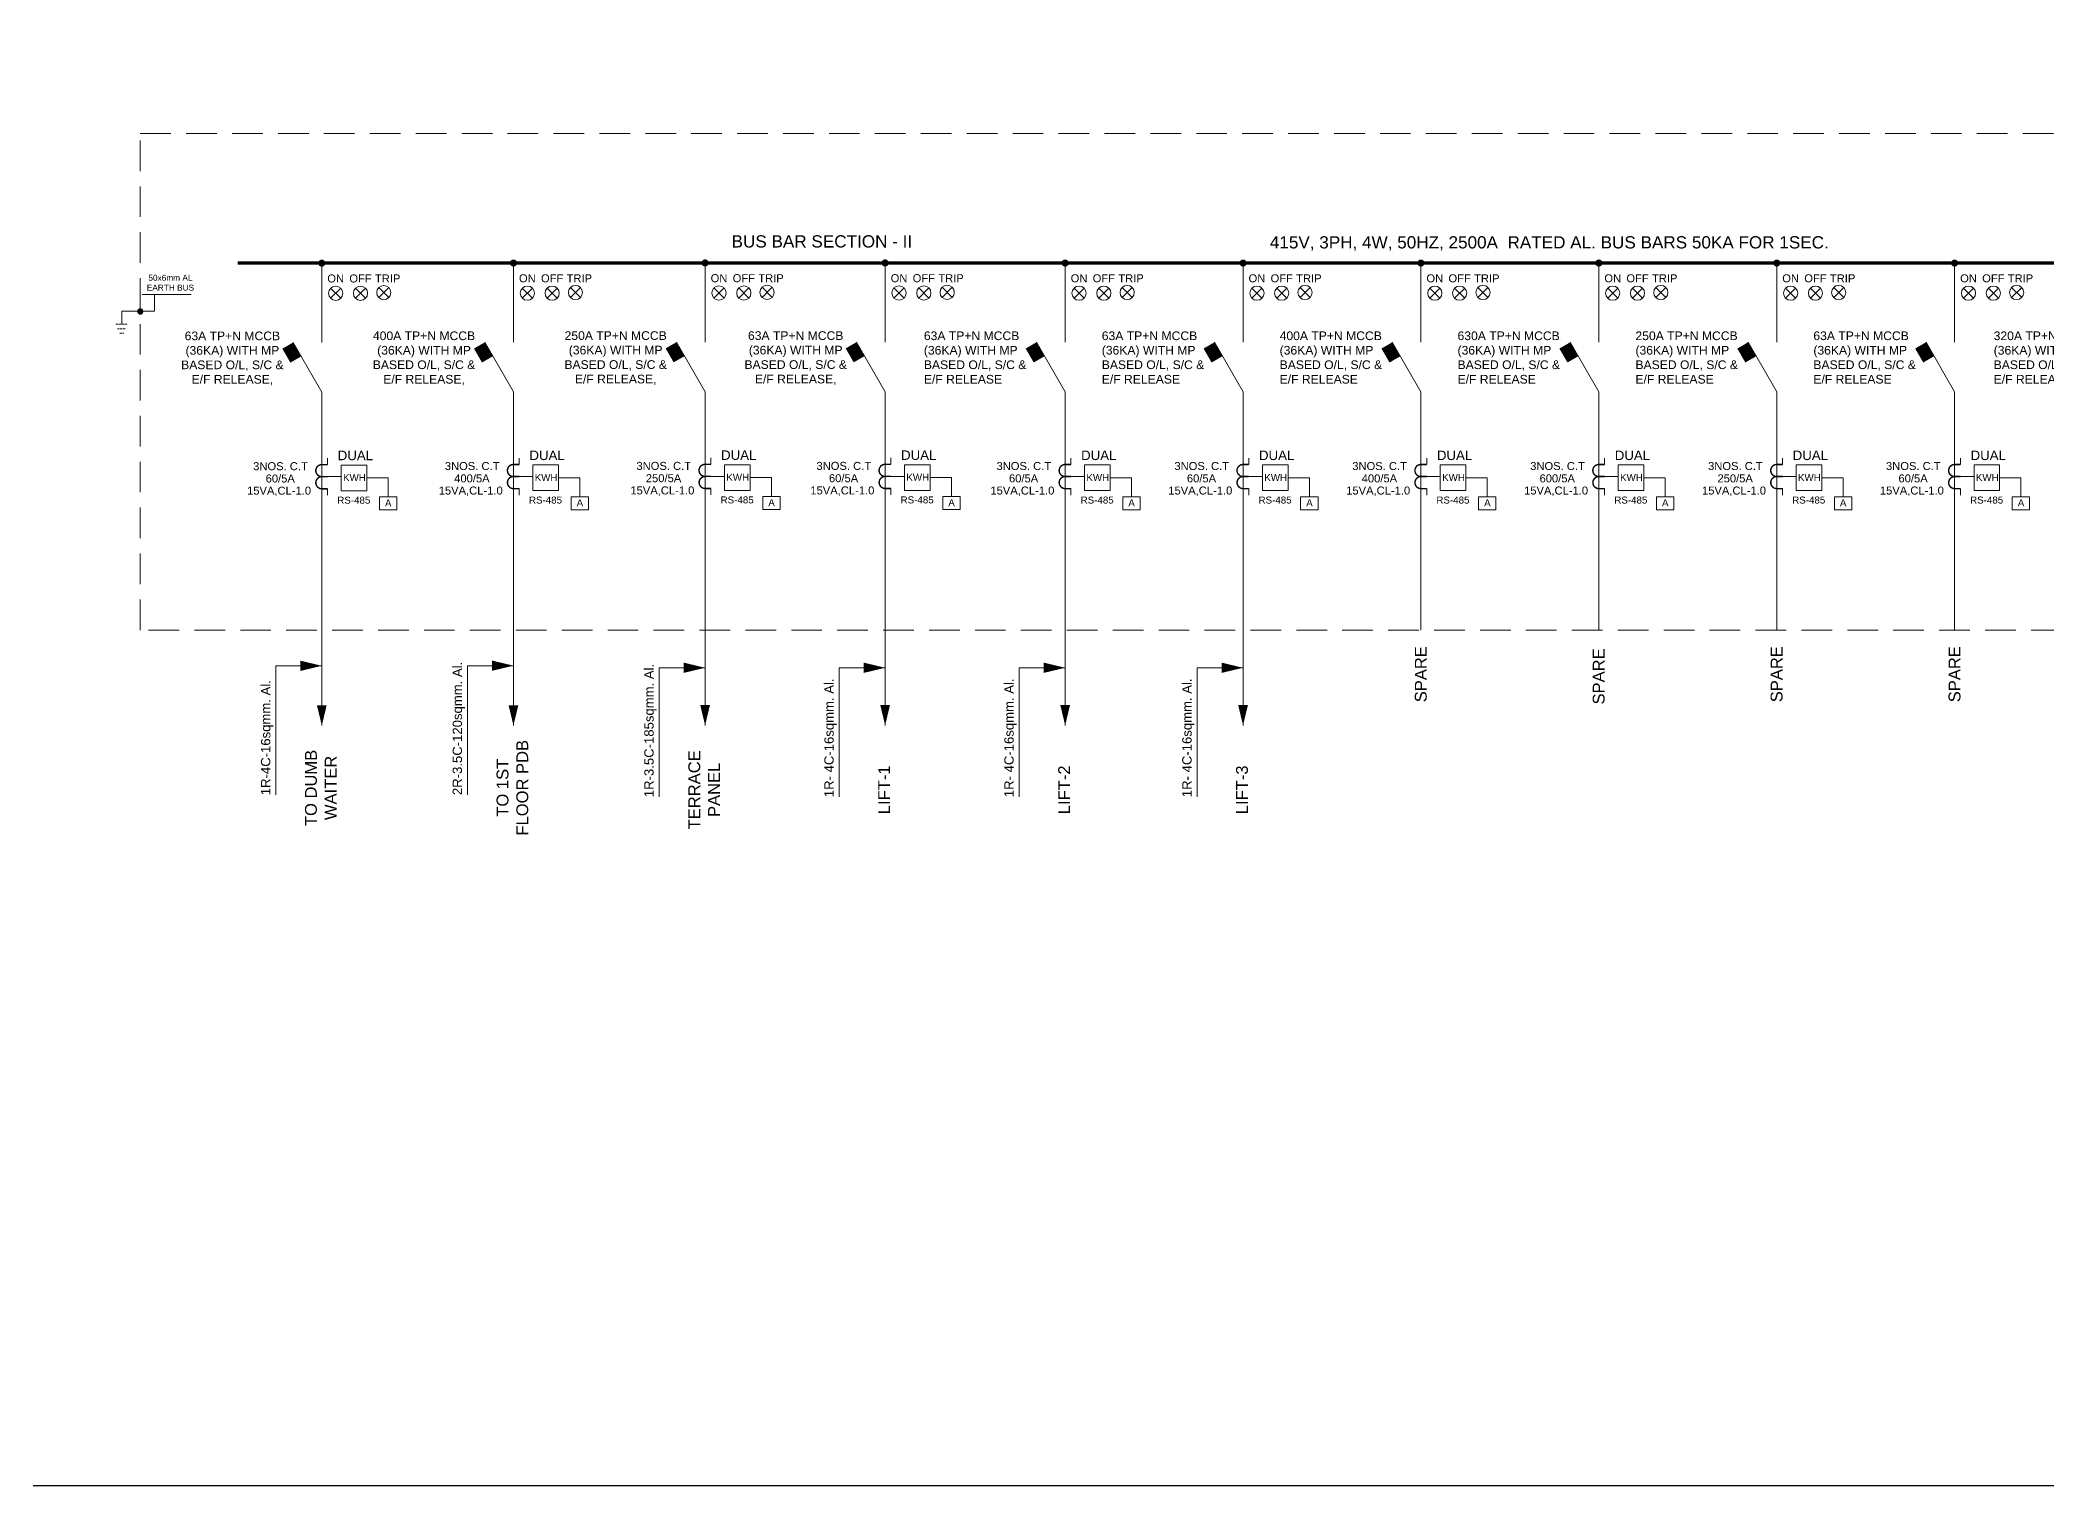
# Model space of a CAD drawing. Header units: millimetres. Extents: x 4788360 to 4919790, y -2746394 to -2630633.
# Drawn here: x 4836595 to 4885763, y -2746394 to -2710957 of the extents above; entities that cross this region are included whole.
import ezdxf
from ezdxf.enums import TextEntityAlignment as Align

# ---------------------------------------------------------------- set-up
doc = ezdxf.new("R2010")
doc.units = ezdxf.units.MM
doc.header["$MEASUREMENT"] = 0
doc.linetypes.add('DASHED', pattern=[0.75, 0.5, -0.25])
for name, color, linetype in [('CONNECTIVITY', 7, 'Continuous'), ('SLD', 7, 'Continuous'), ('STCPL-E-sld panel', 1, 'DASHED')]:
    doc.layers.add(name, color=color, linetype=linetype)
doc.styles.add('ROMANS', font='arial.ttf')
doc.styles.get("Standard").update_dxf_attribs({"font": 'arial.ttf', "height": 200})

# ---------------------------------------------------------------- blocks, each defined once
blk = doc.blocks.new('AA')
at = {"layer": 'SLD', "linetype": 'Continuous'}
h = blk.add_hatch(color=256, dxfattribs=at)
h.paths.add_polyline_path([(-32312.3, 209.8), (-32312.3, 208.2), (-32310.8, 208.2, 0.414214)])
h.paths.add_polyline_path([(-32313.8, 208.2), (-32312.3, 208.2), (-32312.3, 209.8, 0.414213)])
h.paths.add_polyline_path([(-32312.3, 206.7), (-32312.3, 208.2), (-32313.8, 208.2, 0.414214)])
h.paths.add_polyline_path([(-32310.8, 208.2), (-32312.3, 208.2), (-32312.3, 206.7, 0.414213)])
blk.add_circle((-32312.3, 208.2), 1.53, dxfattribs=at)

msp = doc.modelspace()

# ---------------------------------------------------------------- hatches: boundary and pattern name
at = {"lineweight": 0}
for points in [[(4842727, -2718862), (4842992, -2718709), (4842795, -2718367), (4842529, -2718520)], [(4847422, -2718859), (4847688, -2718705), (4847491, -2718364), (4847225, -2718517)], [(4852118, -2718855), (4852384, -2718702), (4852187, -2718360), (4851921, -2718514)], [(4856529, -2718855), (4856795, -2718702), (4856598, -2718360), (4856332, -2718514)], [(4860940, -2718859), (4861205, -2718705), (4861008, -2718363), (4860742, -2718517)], [(4865298, -2718859), (4865564, -2718705), (4865367, -2718363), (4865101, -2718517)], [(4869657, -2718859), (4869923, -2718705), (4869726, -2718363), (4869460, -2718517)], [(4874016, -2718859), (4874282, -2718705), (4874085, -2718363), (4873819, -2718517)], [(4878375, -2718859), (4878641, -2718705), (4878443, -2718363), (4878178, -2718517)], [(4882734, -2718859), (4882999, -2718705), (4882802, -2718363), (4882536, -2718517)]]:
    msp.add_hatch(color=0, dxfattribs=at).paths.add_polyline_path(points)

# ---------------------------------------------------------------- linework, layer by layer
for p, q in [((4843497, -2716424), (4843497, -2718367)), ((4843497, -2716424), (4843497, -2718367)), ((4843497, -2717698), (4843497, -2716424)), ((4848192, -2716421), (4848192, -2718364)), ((4848192, -2716421), (4848192, -2718364)), ((4848192, -2717694), (4848192, -2716421)), ((4852888, -2716418), (4852888, -2718360)), ((4852888, -2716418), (4852888, -2718360)), ((4852888, -2717691), (4852888, -2716418)), ((4857299, -2716418), (4857299, -2718360)), ((4857299, -2716418), (4857299, -2718360)), ((4857299, -2717691), (4857299, -2716418)), ((4861710, -2716421), (4861710, -2718363)), ((4861710, -2716421), (4861710, -2718363)), ((4861710, -2717694), (4861710, -2716421)), ((4866068, -2716421), (4866068, -2718363)), ((4866068, -2716421), (4866068, -2718363)), ((4866068, -2717694), (4866068, -2716421)), ((4870427, -2716421), (4870427, -2718363)), ((4870427, -2716421), (4870427, -2718363)), ((4870427, -2717694), (4870427, -2716421)), ((4874786, -2716421), (4874786, -2718363)), ((4874786, -2716421), (4874786, -2718363)), ((4874786, -2717694), (4874786, -2716421)), ((4879145, -2716421), (4879145, -2718363)), ((4879145, -2716421), (4879145, -2718363)), ((4879145, -2717694), (4879145, -2716421)), ((4883504, -2716421), (4883504, -2718363)), ((4883504, -2716421), (4883504, -2718363)), ((4883504, -2717694), (4883504, -2716421)), ((4843713, -2717285), (4843960, -2717039)), ((4843960, -2717285), (4843713, -2717039)), ((4844322, -2717285), (4844568, -2717039)), ((4844568, -2717285), (4844322, -2717039)), ((4844892, -2717269), (4845139, -2717023)), ((4845139, -2717269), (4844892, -2717023)), ((4848409, -2717282), (4848656, -2717036)), ((4848656, -2717282), (4848409, -2717036)), ((4849017, -2717282), (4849264, -2717036)), ((4849264, -2717282), (4849017, -2717036)), ((4849588, -2717266), (4849835, -2717019)), ((4849835, -2717266), (4849588, -2717019)), ((4853105, -2717279), (4853352, -2717032)), ((4853352, -2717279), (4853105, -2717032)), ((4853713, -2717279), (4853960, -2717032)), ((4853960, -2717279), (4853713, -2717032)), ((4854284, -2717263), (4854530, -2717016)), ((4854530, -2717263), (4854284, -2717016)), ((4857516, -2717279), (4857762, -2717032)), ((4857762, -2717279), (4857516, -2717032)), ((4858124, -2717279), (4858370, -2717032)), ((4858370, -2717279), (4858124, -2717032)), ((4858695, -2717263), (4858941, -2717016)), ((4858941, -2717263), (4858695, -2717016)), ((4861927, -2717282), (4862173, -2717036)), ((4862173, -2717282), (4861927, -2717036)), ((4862535, -2717282), (4862781, -2717036)), ((4862781, -2717282), (4862535, -2717036)), ((4863105, -2717266), (4863352, -2717019)), ((4863352, -2717266), (4863105, -2717019)), ((4866285, -2717282), (4866532, -2717036)), ((4866532, -2717282), (4866285, -2717036)), ((4866893, -2717282), (4867140, -2717036)), ((4867140, -2717282), (4866893, -2717036)), ((4867464, -2717266), (4867711, -2717019)), ((4867711, -2717266), (4867464, -2717019)), ((4870644, -2717282), (4870891, -2717036)), ((4870891, -2717282), (4870644, -2717036)), ((4871252, -2717282), (4871499, -2717036)), ((4871499, -2717282), (4871252, -2717036)), ((4871823, -2717266), (4872069, -2717019)), ((4872069, -2717266), (4871823, -2717019)), ((4875003, -2717282), (4875249, -2717036)), ((4875249, -2717282), (4875003, -2717036)), ((4875611, -2717282), (4875857, -2717036)), ((4875857, -2717282), (4875611, -2717036)), ((4876182, -2717266), (4876428, -2717019)), ((4876428, -2717266), (4876182, -2717019)), ((4879362, -2717282), (4879608, -2717036)), ((4879608, -2717282), (4879362, -2717036)), ((4879970, -2717282), (4880216, -2717036)), ((4880216, -2717282), (4879970, -2717036)), ((4880540, -2717266), (4880787, -2717019)), ((4880787, -2717266), (4880540, -2717019)), ((4883720, -2717282), (4883967, -2717036)), ((4883967, -2717282), (4883720, -2717036)), ((4884329, -2717282), (4884575, -2717036)), ((4884575, -2717282), (4884329, -2717036)), ((4884899, -2717266), (4885146, -2717019)), ((4885146, -2717266), (4884899, -2717019)), ((4843497, -2725419), (4843497, -2719582)), ((4848192, -2725416), (4848192, -2719579)), ((4852888, -2725413), (4852888, -2719575)), ((4857299, -2725413), (4857299, -2719575)), ((4861710, -2725416), (4861710, -2719578)), ((4866068, -2725416), (4866068, -2719578)), ((4870427, -2725416), (4870427, -2719578)), ((4874786, -2725416), (4874786, -2719578)), ((4879145, -2725416), (4879145, -2719578)), ((4883504, -2725416), (4883504, -2719578)), ((4843638, -2721361), (4843638, -2721204)), ((4843971, -2722001), (4843971, -2721374)), ((4843971, -2721374), (4844598, -2721374)), ((4844598, -2722001), (4844598, -2721374)), ((4848334, -2721358), (4848334, -2721201)), ((4848667, -2721998), (4848667, -2721371)), ((4848667, -2721371), (4849294, -2721371)), ((4849294, -2721998), (4849294, -2721371)), ((4853029, -2721354), (4853029, -2721198)), ((4853363, -2721995), (4853363, -2721368)), ((4853363, -2721368), (4853990, -2721368)), ((4853990, -2721995), (4853990, -2721368)), ((4857440, -2721354), (4857440, -2721198)), ((4857773, -2721995), (4857773, -2721368)), ((4857773, -2721368), (4858401, -2721368)), ((4858401, -2721995), (4858401, -2721368)), ((4861851, -2721358), (4861851, -2721201)), ((4862184, -2721998), (4862184, -2721371)), ((4862184, -2721371), (4862811, -2721371)), ((4862811, -2721998), (4862811, -2721371)), ((4866210, -2721358), (4866210, -2721201)), ((4866543, -2721998), (4866543, -2721371)), ((4866543, -2721371), (4867170, -2721371)), ((4867170, -2721998), (4867170, -2721371)), ((4870568, -2721358), (4870568, -2721201)), ((4870902, -2721998), (4870902, -2721371)), ((4870902, -2721371), (4871529, -2721371)), ((4871529, -2721998), (4871529, -2721371)), ((4874927, -2721358), (4874927, -2721201)), ((4875260, -2721998), (4875260, -2721371)), ((4875260, -2721371), (4875888, -2721371)), ((4875888, -2721998), (4875888, -2721371)), ((4879286, -2721358), (4879286, -2721201)), ((4879619, -2721998), (4879619, -2721371)), ((4879619, -2721371), (4880246, -2721371)), ((4880246, -2721998), (4880246, -2721371)), ((4883645, -2721358), (4883645, -2721201)), ((4883978, -2721998), (4883978, -2721371)), ((4883978, -2721371), (4884605, -2721371)), ((4884605, -2721998), (4884605, -2721371)), ((4843971, -2721657), (4843638, -2721657)), ((4848667, -2721654), (4848334, -2721654)), ((4853363, -2721651), (4853029, -2721651)), ((4857773, -2721651), (4857440, -2721651)), ((4862184, -2721654), (4861851, -2721654)), ((4866543, -2721654), (4866210, -2721654)), ((4870902, -2721654), (4870568, -2721654)), ((4875260, -2721654), (4874927, -2721654)), ((4879619, -2721654), (4879286, -2721654)), ((4883978, -2721654), (4883645, -2721654)), ((4843638, -2721954), (4843638, -2722111)), ((4843971, -2722001), (4844598, -2722001)), ((4848334, -2721950), (4848334, -2722107)), ((4848667, -2721998), (4849294, -2721998)), ((4853029, -2721947), (4853029, -2722104)), ((4853363, -2721995), (4853990, -2721995)), ((4857440, -2721947), (4857440, -2722104)), ((4857773, -2721995), (4858401, -2721995)), ((4861851, -2721950), (4861851, -2722107)), ((4862184, -2721998), (4862811, -2721998)), ((4866210, -2721950), (4866210, -2722107)), ((4866543, -2721998), (4867170, -2721998)), ((4870568, -2721950), (4870568, -2722107)), ((4870902, -2721998), (4871529, -2721998)), ((4874927, -2721950), (4874927, -2722107)), ((4875260, -2721998), (4875888, -2721998)), ((4879286, -2721950), (4879286, -2722107)), ((4879619, -2721998), (4880246, -2721998)), ((4883645, -2721950), (4883645, -2722107)), ((4883978, -2721998), (4884605, -2721998)), ((4843497, -2725230), (4843497, -2727759)), ((4848192, -2725226), (4848192, -2727756)), ((4852888, -2725223), (4852888, -2727753)), ((4857299, -2725223), (4857299, -2727753)), ((4861710, -2725223), (4861710, -2727753)), ((4866068, -2725223), (4866068, -2727753)), ((4842371, -2729456), (4842371, -2726293)), ((4847067, -2729453), (4847067, -2726290)), ((4851763, -2729504), (4851763, -2726341)), ((4856173, -2729504), (4856173, -2726341)), ((4860584, -2729504), (4860584, -2726341)), ((4864943, -2729504), (4864943, -2726341))]:
    msp.add_line(p, q, dxfattribs=at)
at = {"color": 0, "lineweight": 0}
for p, q in [((4843497, -2719582), (4842795, -2718367)), ((4848192, -2719579), (4847491, -2718364)), ((4852888, -2719575), (4852187, -2718360)), ((4857299, -2719575), (4856598, -2718360)), ((4861710, -2719578), (4861008, -2718363)), ((4866068, -2719578), (4865367, -2718363)), ((4870427, -2719578), (4869726, -2718363)), ((4874786, -2719578), (4874085, -2718363)), ((4879145, -2719578), (4878443, -2718363)), ((4883504, -2719578), (4882802, -2718363))]:
    msp.add_line(p, q, dxfattribs=at)
at = {"color": 7, "lineweight": 0}
for p, q in [((4843497, -2726293), (4842371, -2726293)), ((4848192, -2726290), (4847067, -2726290)), ((4852888, -2726341), (4851763, -2726341)), ((4857299, -2726341), (4856173, -2726341)), ((4861710, -2726341), (4860584, -2726341)), ((4866068, -2726341), (4864943, -2726341))]:
    msp.add_line(p, q, dxfattribs=at)
at = {"color": 1, "lineweight": 0}
msp.add_lwpolyline([(4841435, -2716421, 87.1, 87.1, 0), (4890415, -2716421, 87.1, 87.1, 0), (4890415, -2695801, 87.1, 87.1, 0), (4858437, -2695801, 0, 0, 0)], format="xyseb", dxfattribs=at)
at = {"lineweight": 0, "const_width": 87.1}
for points in [[(4843453, -2716424, 1), (4843540, -2716424, 1)], [(4848149, -2716421, 1), (4848236, -2716421, 1)], [(4852845, -2716418, 1), (4852932, -2716418, 1)], [(4857255, -2716418, 1), (4857343, -2716418, 1)], [(4861666, -2716421, 1), (4861753, -2716421, 1)], [(4866025, -2716421, 1), (4866112, -2716421, 1)], [(4870384, -2716421, 1), (4870471, -2716421, 1)], [(4874742, -2716421, 1), (4874830, -2716421, 1)], [(4879101, -2716421, 1), (4879188, -2716421, 1)], [(4883460, -2716421, 1), (4883547, -2716421, 1)]]:
    msp.add_lwpolyline(points, format="xyb", close=True, dxfattribs=at)
at = {"lineweight": 0, "const_width": 35.3}
for points in [[(4843497, -2721361, 0.996069), (4843497, -2721657)], [(4848192, -2721358, 0.996069), (4848192, -2721654)], [(4852888, -2721354, 0.996069), (4852888, -2721651)], [(4857299, -2721354, 0.996069), (4857299, -2721651)], [(4861710, -2721358, 0.996069), (4861710, -2721654)], [(4866068, -2721358, 0.996069), (4866068, -2721654)], [(4870427, -2721358, 0.996069), (4870427, -2721654)], [(4874786, -2721358, 0.996069), (4874786, -2721654)], [(4879145, -2721358, 0.996069), (4879145, -2721654)], [(4883504, -2721358, 0.996069), (4883504, -2721654)], [(4843497, -2721657, 0.988253), (4843497, -2721954)], [(4848192, -2721654, 0.988253), (4848192, -2721950)], [(4852888, -2721651, 0.988253), (4852888, -2721947)], [(4857299, -2721651, 0.988253), (4857299, -2721947)], [(4861710, -2721654, 0.988253), (4861710, -2721950)], [(4866068, -2721654, 0.988253), (4866068, -2721950)], [(4870427, -2721654, 0.988253), (4870427, -2721950)], [(4874786, -2721654, 0.988253), (4874786, -2721950)], [(4879145, -2721654, 0.988253), (4879145, -2721950)], [(4883504, -2721654, 0.988253), (4883504, -2721950)]]:
    msp.add_lwpolyline(points, format="xyb", dxfattribs=at)
for points in [[(4843497, -2721361), (4843638, -2721361)], [(4848192, -2721358), (4848334, -2721358)], [(4852888, -2721354), (4853029, -2721354)], [(4857299, -2721354), (4857440, -2721354)], [(4861710, -2721358), (4861851, -2721358)], [(4866068, -2721358), (4866210, -2721358)], [(4870427, -2721358), (4870568, -2721358)], [(4874786, -2721358), (4874927, -2721358)], [(4879145, -2721358), (4879286, -2721358)], [(4883504, -2721358), (4883645, -2721358)], [(4843497, -2721657), (4843638, -2721657)], [(4848192, -2721654), (4848334, -2721654)], [(4852888, -2721651), (4853029, -2721651)], [(4857299, -2721651), (4857440, -2721651)], [(4861710, -2721654), (4861851, -2721654)], [(4866068, -2721654), (4866210, -2721654)], [(4870427, -2721654), (4870568, -2721654)], [(4874786, -2721654), (4874927, -2721654)], [(4879145, -2721654), (4879286, -2721654)], [(4883504, -2721654), (4883645, -2721654)], [(4843497, -2721954), (4843638, -2721954)], [(4848192, -2721950), (4848334, -2721950)], [(4852888, -2721947), (4853029, -2721947)], [(4857299, -2721947), (4857440, -2721947)], [(4861710, -2721950), (4861851, -2721950)], [(4866068, -2721950), (4866210, -2721950)], [(4870427, -2721950), (4870568, -2721950)], [(4874786, -2721950), (4874927, -2721950)], [(4879145, -2721950), (4879286, -2721950)], [(4883504, -2721950), (4883645, -2721950)]]:
    msp.add_lwpolyline(points, dxfattribs=at)
at = {"lineweight": 0}
for centre in [(4843837, -2717162), (4844445, -2717162), (4845015, -2717146), (4848533, -2717159), (4849141, -2717159), (4849711, -2717143), (4853228, -2717155), (4853836, -2717155), (4854407, -2717139), (4857639, -2717155), (4858247, -2717155), (4858818, -2717139), (4862050, -2717159), (4862658, -2717159), (4863229, -2717143), (4866409, -2717159), (4867017, -2717159), (4867587, -2717143), (4870767, -2717159), (4871375, -2717159), (4871946, -2717143), (4875126, -2717159), (4875734, -2717159), (4876305, -2717143), (4879485, -2717159), (4880093, -2717159), (4880664, -2717143), (4883844, -2717159), (4884452, -2717159), (4885022, -2717143)]:
    msp.add_circle(centre, 174, dxfattribs=at)
at = {"color": 7, "lineweight": 0}
for points in [[(4842971, -2726167), (4842971, -2726419), (4843497, -2726293)], [(4847667, -2726164), (4847667, -2726416), (4848192, -2726290)], [(4852363, -2726215), (4852363, -2726467), (4852888, -2726341)], [(4856774, -2726215), (4856774, -2726467), (4857299, -2726341)], [(4861184, -2726215), (4861184, -2726467), (4861710, -2726341)], [(4865543, -2726215), (4865543, -2726467), (4866068, -2726341)]]:
    msp.add_solid(points, dxfattribs=at)
at = {"lineweight": 0}
for points in [[(4843616, -2727263), (4843378, -2727263), (4843497, -2727759)], [(4848312, -2727260), (4848073, -2727260), (4848192, -2727756)], [(4853007, -2727256), (4852769, -2727256), (4852888, -2727753)], [(4857418, -2727256), (4857180, -2727256), (4857299, -2727753)], [(4861829, -2727256), (4861591, -2727256), (4861710, -2727753)], [(4866188, -2727256), (4865949, -2727256), (4866068, -2727753)]]:
    msp.add_solid(points, dxfattribs=at)
at = {"layer": 'CONNECTIVITY', "lineweight": 0, "ltscale": 5}
for p, q in [((4844598, -2721688), (4845121, -2721688)), ((4845121, -2721688), (4845121, -2721896)), ((4845121, -2721896), (4845121, -2722151)), ((4849294, -2721684), (4849817, -2721684)), ((4849817, -2721684), (4849817, -2721892)), ((4849817, -2721892), (4849817, -2722148)), ((4853990, -2721681), (4854513, -2721681)), ((4854513, -2721681), (4854513, -2721889)), ((4854513, -2721889), (4854513, -2722145)), ((4858401, -2721681), (4858924, -2721681)), ((4858924, -2721681), (4858924, -2721889)), ((4858924, -2721889), (4858924, -2722145)), ((4862811, -2721684), (4863334, -2721684)), ((4863334, -2721684), (4863334, -2721892)), ((4863334, -2721892), (4863334, -2722148)), ((4867170, -2721684), (4867693, -2721684)), ((4867693, -2721684), (4867693, -2721892)), ((4867693, -2721892), (4867693, -2722148)), ((4871529, -2721684), (4872052, -2721684)), ((4872052, -2721684), (4872052, -2721892)), ((4872052, -2721892), (4872052, -2722148)), ((4875888, -2721684), (4876411, -2721684)), ((4876411, -2721684), (4876411, -2721892)), ((4876411, -2721892), (4876411, -2722148)), ((4880246, -2721684), (4880769, -2721684)), ((4880769, -2721684), (4880769, -2721892)), ((4880769, -2721892), (4880769, -2722148)), ((4884605, -2721684), (4885128, -2721684)), ((4885128, -2721684), (4885128, -2721892)), ((4885128, -2721892), (4885128, -2722148))]:
    msp.add_line(p, q, dxfattribs=at)
at = {"layer": 'CONNECTIVITY', "ltscale": 5}
msp.add_lwpolyline([(4788360, -2673833), (4919790, -2673833), (4919790, -2746394), (4788360, -2746394)], close=True, dxfattribs=at)
at = {"layer": 'CONNECTIVITY', "color": 6, "linetype": 'DASHED', "lineweight": 0, "ltscale": 1500}
msp.add_lwpolyline([(4808887, -2688555), (4899626, -2688555), (4899626, -2725416), (4839050, -2725416), (4839050, -2713249), (4888002, -2713249), (4888002, -2704859), (4808887, -2704859)], close=True, dxfattribs=at)
at = {"layer": 'CONNECTIVITY', "lineweight": 0, "ltscale": 5}
for points in [[(4844908, -2722151), (4845334, -2722151), (4845334, -2722472), (4844908, -2722472)], [(4849604, -2722148), (4850030, -2722148), (4850030, -2722469), (4849604, -2722469)], [(4854300, -2722145), (4854726, -2722145), (4854726, -2722465), (4854300, -2722465)], [(4858710, -2722145), (4859137, -2722145), (4859137, -2722465), (4858710, -2722465)], [(4863121, -2722148), (4863547, -2722148), (4863547, -2722469), (4863121, -2722469)], [(4867480, -2722148), (4867906, -2722148), (4867906, -2722469), (4867480, -2722469)], [(4871839, -2722148), (4872265, -2722148), (4872265, -2722469), (4871839, -2722469)], [(4876197, -2722148), (4876624, -2722148), (4876624, -2722469), (4876197, -2722469)], [(4880556, -2722148), (4880982, -2722148), (4880982, -2722469), (4880556, -2722469)], [(4884915, -2722148), (4885341, -2722148), (4885341, -2722469), (4884915, -2722469)]]:
    msp.add_lwpolyline(points, close=True, dxfattribs=at)
at = {"layer": 'STCPL-E-sld panel', "color": 0, "lineweight": 0}
for p, q in [((4838740, -2717922), (4838449, -2717922)), ((4838694, -2718031), (4838494, -2718031)), ((4838649, -2718140), (4838540, -2718140))]:
    msp.add_line(p, q, dxfattribs=at)
at = {"layer": 'STCPL-E-sld panel', "color": 0, "linetype": 'Continuous', "lineweight": 0}
for points in [[(4839396, -2717188), (4839396, -2717600), (4838594, -2717600), (4838594, -2717922)], [(4839099, -2717188), (4840293, -2717188)]]:
    msp.add_lwpolyline(points, dxfattribs=at)

# ---------------------------------------------------------------- block references
at = {"layer": 'SLD', "lineweight": 0, "xscale": -40.90290161032108, "yscale": 40.90290161032108, "zscale": 40.90290161032108}
msp.add_blockref('AA', (3517382, -2726121), dxfattribs=at)

# ---------------------------------------------------------------- texts
at = {"lineweight": 0, "style": 'ROMANS'}
for s, height, p in [('BUS BAR SECTION - II', 300, (4855749, -2715890)), ('415V, 3PH, 4W, 50HZ, 2500A  RATED AL. BUS BARS 50KA FOR 1SEC.', 300, (4873572, -2715913)), ('ON', 196, (4843837, -2716799)), ('OFF', 196, (4844445, -2716799)), ('TRIP', 196, (4845110, -2716799)), ('ON', 196, (4848533, -2716795)), ('OFF', 196, (4849141, -2716795)), ('TRIP', 196, (4849806, -2716795)), ('ON', 196, (4853228, -2716792)), ('OFF', 196, (4853836, -2716792)), ('TRIP', 196, (4854502, -2716792)), ('ON', 196, (4857639, -2716792)), ('OFF', 196, (4858247, -2716792)), ('TRIP', 196, (4858913, -2716792)), ('ON', 196, (4862050, -2716795)), ('OFF', 196, (4862658, -2716795)), ('TRIP', 196, (4863323, -2716795)), ('ON', 196, (4866409, -2716795)), ('OFF', 196, (4867017, -2716795)), ('TRIP', 196, (4867682, -2716795)), ('ON', 196, (4870767, -2716795)), ('OFF', 196, (4871375, -2716795)), ('TRIP', 196, (4872041, -2716795)), ('ON', 196, (4875126, -2716795)), ('OFF', 196, (4875734, -2716795)), ('TRIP', 196, (4876400, -2716795)), ('ON', 196, (4879485, -2716795)), ('OFF', 196, (4880093, -2716795)), ('TRIP', 196, (4880759, -2716795)), ('ON', 196, (4883844, -2716795)), ('OFF', 196, (4884452, -2716795)), ('TRIP', 196, (4885117, -2716795)), ('3NOS. C.T', 196, (4842484, -2721400)), ('DUAL', 232.3, (4844320, -2721137)), ('3NOS. C.T', 196, (4847180, -2721396)), ('DUAL', 232.3, (4849016, -2721134)), ('3NOS. C.T', 196, (4851875, -2721393)), ('DUAL', 232.3, (4853712, -2721130)), ('3NOS. C.T', 196, (4856286, -2721393)), ('DUAL', 232.3, (4858122, -2721130)), ('3NOS. C.T', 196, (4860697, -2721396)), ('DUAL', 232.3, (4862533, -2721134)), ('3NOS. C.T', 196, (4865056, -2721396)), ('DUAL', 232.3, (4866892, -2721134)), ('3NOS. C.T', 196, (4869414, -2721396)), ('DUAL', 232.3, (4871251, -2721134)), ('3NOS. C.T', 196, (4873773, -2721396)), ('DUAL', 232.3, (4875609, -2721134)), ('3NOS. C.T', 196, (4878132, -2721396)), ('DUAL', 232.3, (4879968, -2721134)), ('3NOS. C.T', 196, (4882491, -2721396)), ('DUAL', 232.3, (4884327, -2721134)), ('15VA,CL-1.0', 196.02, (4842449, -2722000)), ('60/5A', 196, (4842478, -2721702)), ('KWH', 171.1, (4844296, -2721680)), ('15VA,CL-1.0', 196.02, (4847145, -2721997)), ('400/5A', 196, (4847174, -2721699)), ('KWH', 171.1, (4848992, -2721677)), ('15VA,CL-1.0', 196.02, (4851841, -2721994)), ('250/5A', 196, (4851870, -2721695)), ('KWH', 171.1, (4853687, -2721673)), ('15VA,CL-1.0', 196.02, (4856251, -2721994)), ('60/5A', 196, (4856280, -2721695)), ('KWH', 171.1, (4858098, -2721673)), ('15VA,CL-1.0', 196.02, (4860662, -2721997)), ('60/5A', 196, (4860691, -2721699)), ('KWH', 171.1, (4862509, -2721677)), ('15VA,CL-1.0', 196.02, (4865021, -2721997)), ('60/5A', 196, (4865050, -2721699)), ('KWH', 171.1, (4866868, -2721677)), ('15VA,CL-1.0', 196.02, (4869380, -2721997)), ('400/5A', 196, (4869409, -2721699)), ('KWH', 171.1, (4871226, -2721677)), ('15VA,CL-1.0', 196.02, (4873738, -2721997)), ('600/5A', 196, (4873767, -2721699)), ('KWH', 171.1, (4875585, -2721677)), ('15VA,CL-1.0', 196.02, (4878097, -2721997)), ('250/5A', 196, (4878126, -2721699)), ('KWH', 171.1, (4879944, -2721677)), ('15VA,CL-1.0', 196.02, (4882456, -2721997)), ('60/5A', 196, (4882485, -2721699)), ('KWH', 171.1, (4884303, -2721677)), ('RS-485', 171.1, (4844281, -2722234)), ('A', 171, (4845124, -2722302)), ('RS-485', 171.1, (4848977, -2722230)), ('A', 171, (4849820, -2722298)), ('RS-485', 171.1, (4853673, -2722227)), ('A', 171, (4854516, -2722295)), ('RS-485', 171.1, (4858083, -2722227)), ('A', 171, (4858926, -2722295)), ('RS-485', 171.1, (4862494, -2722230)), ('A', 171, (4863337, -2722298)), ('RS-485', 171.1, (4866853, -2722230)), ('A', 171, (4867696, -2722298)), ('RS-485', 171.1, (4871211, -2722230)), ('A', 171, (4872055, -2722298)), ('RS-485', 171.1, (4875570, -2722230)), ('A', 171, (4876413, -2722298)), ('RS-485', 171.1, (4879929, -2722230)), ('A', 171, (4880772, -2722298)), ('RS-485', 171.1, (4884288, -2722230)), ('A', 171, (4885131, -2722298))]:
    msp.add_text(s, height=height, dxfattribs=at).set_placement(p, align=Align.MIDDLE_CENTER)
at = {"lineweight": 0, "ltscale": 5, "style": 'ROMANS'}
for s, p in [('2R-3.5C-120sqmm. Al.', (4846817, -2729462)), ('1R-3.5C-185sqmm. Al.', (4851513, -2729513)), ('1R-4C-16sqmm. Al.', (4842121, -2729465)), ('1R- 4C-16sqmm. Al.', (4855924, -2729513)), ('1R- 4C-16sqmm. Al.', (4860334, -2729513)), ('1R- 4C-16sqmm. Al.', (4864693, -2729513))]:
    msp.add_text(s, height=230, rotation=90, dxfattribs=at).set_placement(p, align=Align.MIDDLE_LEFT)
at = {"lineweight": 0, "char_height": 212.96, "width": 2542.32, "attachment_point": 2, "style": 'ROMANS'}
for s, insert in [('63A TP+N MCCB (36KA) WITH MP BASED O/L, S/C & E/F RELEASE, ', (4841306, -2718100)), ('400A TP+N MCCB (36KA) WITH MP BASED O/L, S/C & E/F RELEASE, ', (4846002, -2718097)), ('250A TP+N MCCB (36KA) WITH MP BASED O/L, S/C & E/F RELEASE, ', (4850697, -2718093)), ('63A TP+N MCCB (36KA) WITH MP BASED O/L, S/C & E/F RELEASE, ', (4855108, -2718093)), ('\\pxql;63A TP+N MCCB (36KA) WITH MP BASED O/L, S/C & E/F RELEASE', (4859519, -2718097)), ('\\pxql;63A TP+N MCCB (36KA) WITH MP BASED O/L, S/C & E/F RELEASE', (4863878, -2718097)), ('\\pxql;400A TP+N MCCB (36KA) WITH MP BASED O/L, S/C & E/F RELEASE', (4868236, -2718097)), ('\\pxql;630A TP+N MCCB (36KA) WITH MP BASED O/L, S/C & E/F RELEASE', (4872595, -2718097)), ('\\pxql;250A TP+N MCCB (36KA) WITH MP BASED O/L, S/C & E/F RELEASE', (4876954, -2718097)), ('\\pxql;63A TP+N MCCB (36KA) WITH MP BASED O/L, S/C & E/F RELEASE', (4881313, -2718097)), ('\\pxql;320A TP+N MCCB (36KA) WITH MP BASED O/L, S/C & E/F RELEASE, ', (4885731, -2718097))]:
    msp.add_mtext(s, dxfattribs=dict(at, insert=insert))
at = {"lineweight": 0, "char_height": 290.4, "attachment_point": 5, "rotation": 90, "style": 'ROMANS'}
for s, insert, width in [('\\pxqc;SPARE', (4870425, -2726499), 5897.58), ('\\pxqc;SPARE', (4879143, -2726499), 5897.58), ('\\pxqc;SPARE', (4883502, -2726499), 5897.58), ('\\pxqc;SPARE', (4874784, -2726553), 5897.58), ('\\pxqc;TO 1ST FLOOR PDB', (4848168, -2729282), 2633.35), ('\\pxqc;TO DUMB WAITER', (4843472, -2729286), 2633.35), ('\\pxqc;TERRACE PANEL', (4852864, -2729333), 3162.7), ('\\pxqc;LIFT-1', (4857274, -2729333), 3162.7), ('\\pxqc;LIFT-2', (4861685, -2729333), 3162.7), ('\\pxqc;LIFT-3', (4866044, -2729333), 3162.7)]:
    msp.add_mtext(s, dxfattribs=dict(at, insert=insert, width=width))
at = {"layer": 'SLD', "lineweight": 0, "insert": (4840616, -2716709), "char_height": 145.14, "attachment_point": 3}
msp.add_mtext_dynamic_manual_height_columns('\\pxqc;50x6mm AL EARTH BUS ', width=1656.05, gutter_width=445, heights=[806], dxfattribs=at)

doc.saveas('drawing.dxf')
